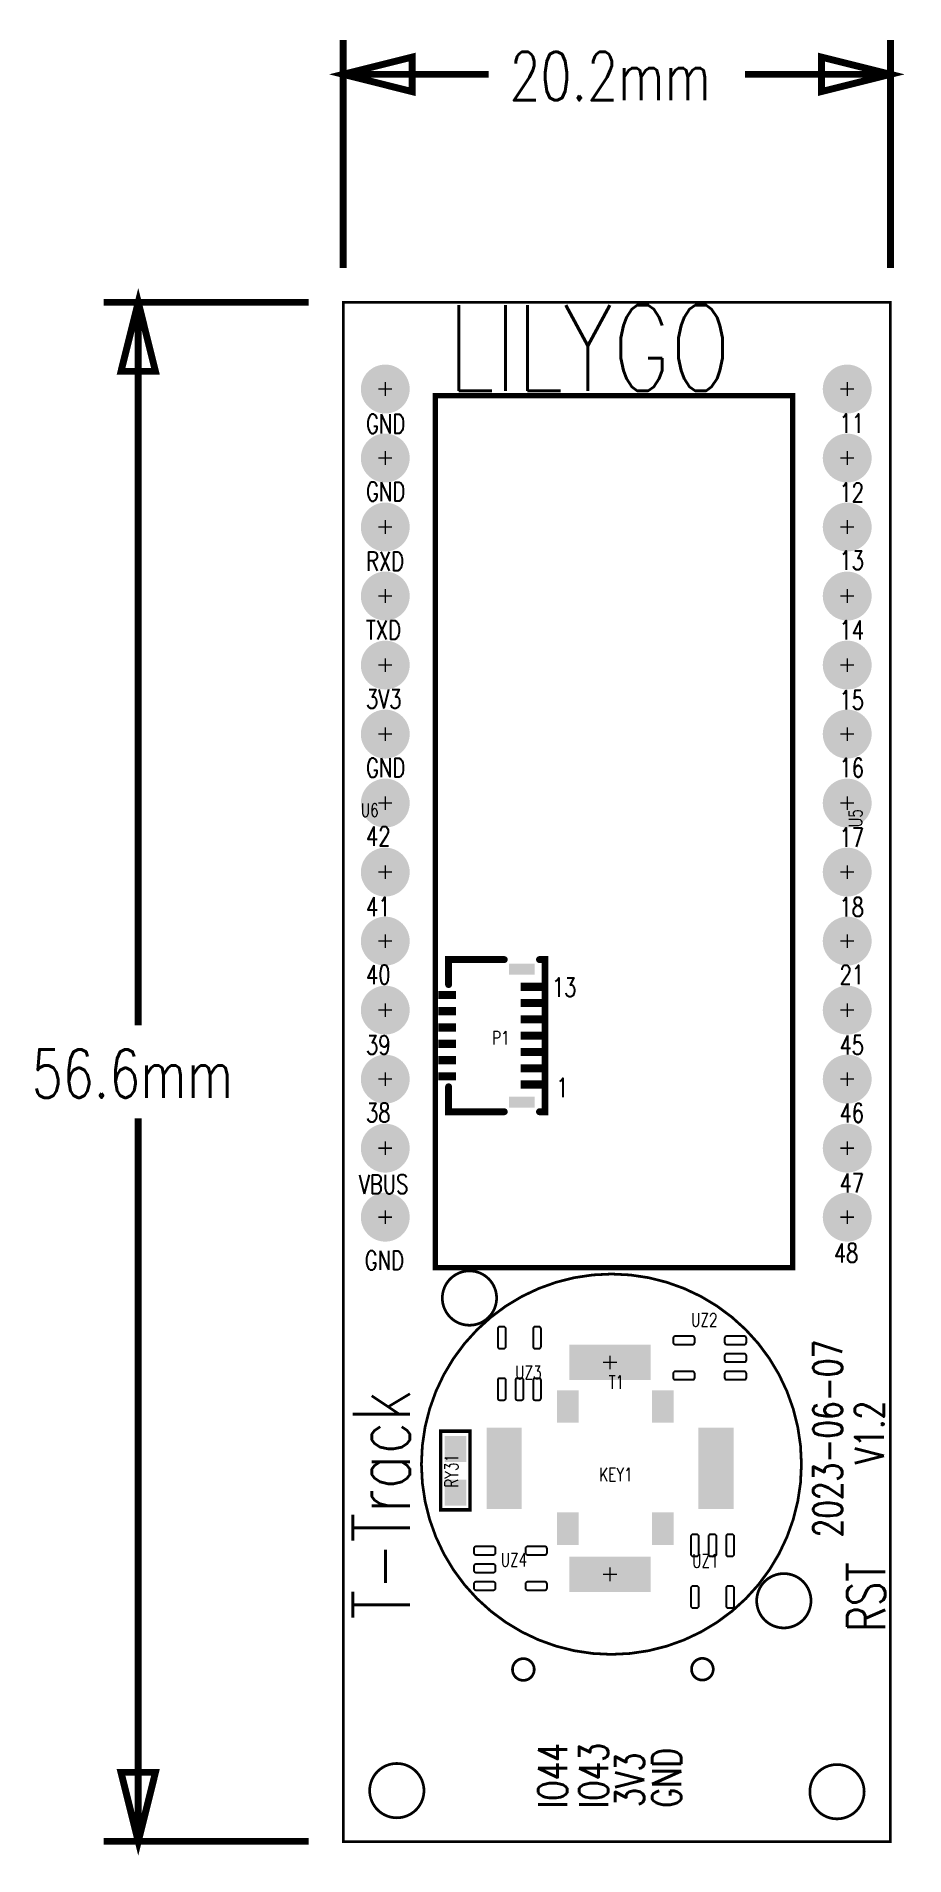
# Model space of a CAD drawing. Extents: x -11.3 to 20.7, y -0.5 to 66.4.
import ezdxf

# ---------------------------------------------------------------- set-up
doc = ezdxf.new("R2010")
doc.units = 0
doc.linetypes.add('TRMIDX_2048', pattern=[2, 1, 1])
doc.linetypes.add('TRMIDX_4096', pattern=[2, 1, 1])
for name, color, linetype in [('2D_LINE_126', 254, 'CONTINUOUS'), ('BOARD_CUTOUT_00', 254, 'CONTINUOUS'), ('BOARD_OUTLINE_00', 254, 'CONTINUOUS'), ('DIMENSION1_00', 254, 'CONTINUOUS'), ('DIMENSION2_00', 254, 'CONTINUOUS'), ('DIMENSION3_00', 254, 'CONTINUOUS'), ('DIMENSION4_00', 254, 'CONTINUOUS'), ('DIMENSION5_00', 254, 'CONTINUOUS'), ('DIMENSION6_00', 254, 'CONTINUOUS'), ('DIMENSION7_00', 254, 'CONTINUOUS'), ('DRIL_PLTE_THRU_01', 16, 'CONTINUOUS'), ('DRIL_PLTE_THRU_02', 176, 'CONTINUOUS'), ('DRIL_SYMBOL', 254, 'CONTINUOUS'), ('PADS_BOT', 5, 'CONTINUOUS'), ('PADS_INNER', 1, 'CONTINUOUS'), ('PADS_TOP', 1, 'CONTINUOUS'), ('PART_NAME_01', 254, 'CONTINUOUS'), ('PART_TOP_2DLINE_126', 254, 'CONTINUOUS'), ('TEXT_01', 5, 'CONTINUOUS'), ('TEXT_126', 254, 'CONTINUOUS')]:
    doc.layers.add(name, color=color, linetype=linetype)
doc.styles.add('W0$1', font='simplex', dxfattribs={"width": 0.75})
doc.styles.add('W0$12', font='simplex', dxfattribs={"width": 0.75})
doc.styles.add('W0$127', font='simplex', dxfattribs={"width": 0.75})
doc.styles.add('W0$1524', font='simplex', dxfattribs={"width": 0.75})
doc.styles.add('W0$2', font='simplex', dxfattribs={"width": 0.75})
doc.styles.add('W0$254', font='simplex', dxfattribs={"width": 0.75})
doc.styles.add('W0$65', font='simplex', dxfattribs={"width": 0.75})

# ---------------------------------------------------------------- blocks, each defined once
blk = doc.blocks.new('SMOOTH_0$1')
at = {"const_width": 0.05}
blk.add_lwpolyline([(-0.025, 0, 1), (0.025, 0, 1)], format="xyb", close=True, dxfattribs=at)
blk = doc.blocks.new('BOARD_47')
at = {"layer": 'BOARD_CUTOUT_00', "const_width": 0.1}
for points in [[(5.652, 9.339, 1), (3.652, 9.339, 1)], [(17.234, -1.802, 1), (15.234, -1.802, 1)], [(7.037, -4.332, 1), (6.237, -4.332, 1)], [(13.633, -4.322, 1), (12.833, -4.322, 1)], [(2.975, -8.791, 1), (0.975, -8.791, 1)], [(19.193, -8.83, 1), (17.193, -8.83, 1)]]:
    blk.add_lwpolyline(points, format="xyb", close=True, dxfattribs=at)
at = {"layer": 'BOARD_OUTLINE_00', "const_width": 0.1}
blk.add_lwpolyline([(0, -10.671), (0, 45.987), (20.161, 45.987), (20.161, -10.671)], close=True, dxfattribs=at)
at = {"layer": 'BOARD_OUTLINE_00'}
for p in [(0, 45.987), (20.161, 45.987), (0, -10.671), (20.161, -10.671)]:
    blk.add_blockref('SMOOTH_0$1', p, dxfattribs=at)
blk = doc.blocks.new('DRAWING_3')
at = {"layer": '2D_LINE_126', "const_width": 0.1}
blk.add_lwpolyline([(7, 0, 1), (-7, 0, 1)], format="xyb", close=True, dxfattribs=at)
blk = doc.blocks.new('D_2dfeghi_30')
at = {"layer": 'DIMENSION1_00', "linetype": 'TRMIDX_4096', "const_width": 0.254}
blk.add_lwpolyline([(-7.551, 3.094), (-7.551, 29.702)], dxfattribs=at)
at = {"layer": 'DIMENSION2_00', "linetype": 'TRMIDX_4096', "const_width": 0.254}
blk.add_lwpolyline([(-7.551, 59.74), (-7.551, 33.131)], dxfattribs=at)
at = {"layer": 'DIMENSION3_00', "linetype": 'TRMIDX_4096', "const_width": 0.254}
blk.add_lwpolyline([(-7.551, 3.094), (-8.186, 5.634), (-6.916, 5.634)], close=True, dxfattribs=at)
at = {"layer": 'DIMENSION4_00', "linetype": 'TRMIDX_4096', "const_width": 0.254}
blk.add_lwpolyline([(-7.551, 59.74), (-6.916, 57.2), (-8.186, 57.2)], close=True, dxfattribs=at)
at = {"layer": 'DIMENSION5_00', "linetype": 'TRMIDX_4096', "const_width": 0.254}
blk.add_lwpolyline([(-1.277, 3.094), (-8.821, 3.094)], dxfattribs=at)
at = {"layer": 'DIMENSION6_00', "linetype": 'TRMIDX_4096', "const_width": 0.254}
blk.add_lwpolyline([(-1.27, 59.74), (-8.821, 59.74)], dxfattribs=at)
at = {"layer": 'DIMENSION7_00', "linetype": 'TRMIDX_4096', "const_width": 0.0254}
for points in [[(0, 59.74), (0.001, 59.74)], [(-0.007, 3.094), (-0.007, 3.094)]]:
    blk.add_lwpolyline(points, dxfattribs=at)
at = {"layer": 'TEXT_01', "style": 'W0$254', "width": 0.75}
blk.add_text('56.6mm', height=1.778, dxfattribs=at).set_placement((-11.476, 30.464))
blk = doc.blocks.new('D_1dfeghi_31')
at = {"layer": 'DIMENSION1_00', "linetype": 'TRMIDX_2048', "const_width": 0.254}
blk.add_lwpolyline([(0, 8.392), (5.364, 8.392)], dxfattribs=at)
at = {"layer": 'DIMENSION2_00', "linetype": 'TRMIDX_2048', "const_width": 0.254}
blk.add_lwpolyline([(20.161, 8.392), (14.797, 8.392)], dxfattribs=at)
at = {"layer": 'DIMENSION3_00', "linetype": 'TRMIDX_2048', "const_width": 0.254}
blk.add_lwpolyline([(0, 8.392), (2.54, 9.027), (2.54, 7.757)], close=True, dxfattribs=at)
at = {"layer": 'DIMENSION4_00', "linetype": 'TRMIDX_2048', "const_width": 0.254}
blk.add_lwpolyline([(20.161, 8.392), (17.621, 7.757), (17.621, 9.027)], close=True, dxfattribs=at)
at = {"layer": 'DIMENSION5_00', "linetype": 'TRMIDX_2048', "const_width": 0.254}
blk.add_lwpolyline([(0, 1.27), (0, 9.662)], dxfattribs=at)
at = {"layer": 'DIMENSION6_00', "linetype": 'TRMIDX_2048', "const_width": 0.254}
blk.add_lwpolyline([(20.161, 1.27), (20.161, 9.662)], dxfattribs=at)
at = {"layer": 'DIMENSION7_00', "linetype": 'TRMIDX_2048', "const_width": 0.0254}
for points in [[(0, 0), (0.001, 0)], [(20.161, 0), (20.162, 0)]]:
    blk.add_lwpolyline(points, dxfattribs=at)
at = {"layer": 'TEXT_01', "style": 'W0$254', "width": 0.75}
blk.add_text('20.2mm', height=1.778, dxfattribs=at).set_placement((6.126, 7.44))
blk = doc.blocks.new('DRIL_HOLE_0')
blk.add_lwpolyline([(0, 0, 1), (0, 0, 1)], format="xyb", close=True)
blk = doc.blocks.new('PAD_0')
blk.add_lwpolyline([(0, 0, 1), (0, 0, 1)], format="xyb", close=True)
blk = doc.blocks.new('PAD_1')
at = {"const_width": 1.3}
blk.add_lwpolyline([(-1.5, 0), (1.5, 0)], dxfattribs=at)
blk = doc.blocks.new('STK_TOP_57')
at = {"layer": 'DRIL_PLTE_THRU_01'}
blk.add_blockref('DRIL_HOLE_0', (0, 0), dxfattribs=at)
at = {"layer": 'DRIL_PLTE_THRU_02'}
blk.add_blockref('DRIL_HOLE_0', (0, 0), dxfattribs=at)
at = {"layer": 'PADS_BOT'}
blk.add_blockref('PAD_0', (0, 0), dxfattribs=at)
at = {"layer": 'PADS_INNER'}
blk.add_blockref('PAD_0', (0, 0), dxfattribs=at)
at = {"layer": 'PADS_TOP', "rotation": 90}
blk.add_blockref('PAD_1', (0, 0), dxfattribs=at)
blk = doc.blocks.new('DRIL_SYMBOL_0$9')
at = {"layer": 'DRIL_SYMBOL', "const_width": 0.0508}
for points in [[(-0.254, 0), (0.254, 0)], [(0, -0.254), (0, 0.254)]]:
    blk.add_lwpolyline(points, dxfattribs=at)
blk = doc.blocks.new('DRIL_HOLE_0$9')
at = {"const_width": 0.45}
blk.add_lwpolyline([(-0.225, 0, 1), (0.225, 0, 1)], format="xyb", close=True, dxfattribs=at)
blk.add_blockref('DRIL_SYMBOL_0$9', (0, 0))
blk = doc.blocks.new('STK_TOP_58')
at = {"layer": 'DRIL_PLTE_THRU_01'}
blk.add_blockref('DRIL_HOLE_0$9', (0, 0), dxfattribs=at)
at = {"layer": 'DRIL_PLTE_THRU_02'}
blk.add_blockref('DRIL_HOLE_0$9', (0, 0), dxfattribs=at)
at = {"layer": 'PADS_BOT'}
blk.add_blockref('PAD_0', (0, 0), dxfattribs=at)
at = {"layer": 'PADS_INNER'}
blk.add_blockref('PAD_0', (0, 0), dxfattribs=at)
at = {"layer": 'PADS_TOP'}
blk.add_blockref('PAD_1', (0, 0), dxfattribs=at)
blk = doc.blocks.new('SYM_TOP_4')
for name, p in [('STK_TOP_58', (0, 3.9)), ('STK_TOP_57', (-3.9, 0)), ('STK_TOP_57', (3.9, 0)), ('STK_TOP_58', (0, -3.9))]:
    blk.add_blockref(name, p)
blk = doc.blocks.new('PART_TOP_9')
blk.add_blockref('SYM_TOP_4', (0, 0))
at = {"layer": 'PART_NAME_01', "style": 'W0$1', "width": 0.75}
blk.add_text('T1', height=0.49, dxfattribs=at).set_placement((-0.049, 2.922))
blk = doc.blocks.new('SMOOTH_0$254')
at = {"const_width": 0.127}
blk.add_lwpolyline([(-0.0635, 0, 1), (0.0635, 0, 1)], format="xyb", close=True, dxfattribs=at)
blk = doc.blocks.new('SMOOTH_0$2')
at = {"const_width": 0.1}
blk.add_lwpolyline([(-0.05, 0, 1), (0.05, 0, 1)], format="xyb", close=True, dxfattribs=at)
blk = doc.blocks.new('PART_BODY_TOP_7')
at = {"layer": 'PART_TOP_2DLINE_126', "const_width": 0.2}
blk.add_lwpolyline([(0, 0), (-32.1, 0), (-32.1, 13.17), (0, 13.17)], close=True, dxfattribs=at)
at = {"layer": 'PART_TOP_2DLINE_126', "const_width": 0.254}
for points in [[(-11.34, 3.84), (-11.34, 4.04), (-5.74, 4.04), (-5.74, 3.84), (-5.74, 3.988)], [(-11.34, 2.54), (-11.34, 0.49), (-10.421, 0.49)], [(-5.74, 2.54), (-5.74, 0.49), (-6.659, 0.49)]]:
    blk.add_lwpolyline(points, dxfattribs=at)
at = {"layer": 'PART_TOP_2DLINE_126'}
for name, p in [('SMOOTH_0$2', (-32.1, 13.17)), ('SMOOTH_0$2', (0, 13.17)), ('SMOOTH_0$254', (-11.34, 4.04)), ('SMOOTH_0$254', (-5.74, 4.04)), ('SMOOTH_0$254', (-5.74, 3.988)), ('SMOOTH_0$254', (-11.34, 3.84)), ('SMOOTH_0$254', (-5.74, 3.84)), ('SMOOTH_0$254', (-11.34, 2.54)), ('SMOOTH_0$254', (-5.74, 2.54)), ('SMOOTH_0$2', (-32.1, 0)), ('SMOOTH_0$254', (-11.34, 0.49)), ('SMOOTH_0$254', (-10.421, 0.49)), ('SMOOTH_0$254', (-6.659, 0.49)), ('SMOOTH_0$254', (-5.74, 0.49)), ('SMOOTH_0$2', (0, 0))]:
    blk.add_blockref(name, p, dxfattribs=at)
blk = doc.blocks.new('PAD_2')
at = {"const_width": 0.3}
blk.add_lwpolyline([(-0.4, 0), (0.4, 0)], dxfattribs=at)
blk = doc.blocks.new('STK_TOP_30')
at = {"layer": 'DRIL_PLTE_THRU_01'}
blk.add_blockref('DRIL_HOLE_0', (0, 0), dxfattribs=at)
at = {"layer": 'DRIL_PLTE_THRU_02'}
blk.add_blockref('DRIL_HOLE_0', (0, 0), dxfattribs=at)
at = {"layer": 'PADS_BOT'}
blk.add_blockref('PAD_0', (0, 0), dxfattribs=at)
at = {"layer": 'PADS_INNER'}
blk.add_blockref('PAD_0', (0, 0), dxfattribs=at)
at = {"layer": 'PADS_TOP', "rotation": 90}
blk.add_blockref('PAD_2', (0, 0), dxfattribs=at)
blk = doc.blocks.new('PAD_3')
at = {"const_width": 0.3}
blk.add_lwpolyline([(-0.325, 0), (0.325, 0)], dxfattribs=at)
blk = doc.blocks.new('STK_TOP_31')
at = {"layer": 'DRIL_PLTE_THRU_01'}
blk.add_blockref('DRIL_HOLE_0', (0, 0), dxfattribs=at)
at = {"layer": 'DRIL_PLTE_THRU_02'}
blk.add_blockref('DRIL_HOLE_0', (0, 0), dxfattribs=at)
at = {"layer": 'PADS_BOT'}
blk.add_blockref('PAD_0', (0, 0), dxfattribs=at)
at = {"layer": 'PADS_INNER'}
blk.add_blockref('PAD_0', (0, 0), dxfattribs=at)
at = {"layer": 'PADS_TOP', "rotation": 90}
blk.add_blockref('PAD_3', (0, 0), dxfattribs=at)
blk = doc.blocks.new('PAD_4')
at = {"const_width": 0.4}
blk.add_lwpolyline([(-0.475, 0), (0.475, 0)], dxfattribs=at)
blk = doc.blocks.new('STK_TOP_32')
at = {"layer": 'DRIL_PLTE_THRU_01'}
blk.add_blockref('DRIL_HOLE_0', (0, 0), dxfattribs=at)
at = {"layer": 'DRIL_PLTE_THRU_02'}
blk.add_blockref('DRIL_HOLE_0', (0, 0), dxfattribs=at)
at = {"layer": 'PADS_BOT'}
blk.add_blockref('PAD_0', (0, 0), dxfattribs=at)
at = {"layer": 'PADS_INNER'}
blk.add_blockref('PAD_0', (0, 0), dxfattribs=at)
at = {"layer": 'PADS_TOP', "rotation": 90}
blk.add_blockref('PAD_4', (0, 0), dxfattribs=at)
blk = doc.blocks.new('SYM_TOP_8')
for name, p in [('PART_BODY_TOP_7', (0, 0)), ('STK_TOP_30', (-10.34, 3.54)), ('STK_TOP_30', (-9.74, 3.54)), ('STK_TOP_30', (-9.14, 3.54)), ('STK_TOP_30', (-8.54, 3.54)), ('STK_TOP_30', (-7.94, 3.54)), ('STK_TOP_30', (-7.34, 3.54)), ('STK_TOP_30', (-6.74, 3.54)), ('STK_TOP_32', (-10.99, 3.19)), ('STK_TOP_32', (-6.09, 3.19)), ('STK_TOP_31', (-10.04, 0.44)), ('STK_TOP_31', (-9.44, 0.44)), ('STK_TOP_31', (-8.84, 0.44)), ('STK_TOP_31', (-8.24, 0.44)), ('STK_TOP_31', (-7.64, 0.44)), ('STK_TOP_31', (-7.04, 0.44))]:
    blk.add_blockref(name, p)
blk = doc.blocks.new('PART_TOP_10')
blk.add_blockref('SYM_TOP_8', (0, 0))
at = {"layer": 'PART_NAME_01', "style": 'W0$12', "width": 0.75}
blk.add_text('P1', height=0.49, rotation=90, dxfattribs=at).set_placement((-8.217, 2.093))
blk = doc.blocks.new('DRIL_SYMBOL_0$899998')
at = {"layer": 'DRIL_SYMBOL', "const_width": 0.0508}
for points in [[(-0.254, 0), (0.254, 0)], [(0, -0.254), (0, 0.254)]]:
    blk.add_lwpolyline(points, dxfattribs=at)
blk = doc.blocks.new('DRIL_HOLE_0$899998')
at = {"const_width": 0.45}
blk.add_lwpolyline([(-0.225, 0, 1), (0.225, 0, 1)], format="xyb", close=True, dxfattribs=at)
blk.add_blockref('DRIL_SYMBOL_0$899998', (0, 0))
blk = doc.blocks.new('PAD_5')
at = {"const_width": 0.9}
blk.add_lwpolyline([(0, -0.45), (0, -0.45, 1), (0, 0.45), (0, 0.45, 1)], format="xyb", close=True, dxfattribs=at)
blk = doc.blocks.new('PAD_6')
at = {"const_width": 0.900049}
blk.add_lwpolyline([(0, -0.450024), (0, -0.450024, 1), (0, 0.450024), (0, 0.450024, 1)], format="xyb", close=True, dxfattribs=at)
blk = doc.blocks.new('STK_TOP_10')
at = {"layer": 'DRIL_PLTE_THRU_01'}
blk.add_blockref('DRIL_HOLE_0$899998', (0, 0), dxfattribs=at)
at = {"layer": 'DRIL_PLTE_THRU_02'}
blk.add_blockref('DRIL_HOLE_0$899998', (0, 0), dxfattribs=at)
at = {"layer": 'PADS_BOT', "rotation": 90}
blk.add_blockref('PAD_5', (0, 0), dxfattribs=at)
at = {"layer": 'PADS_INNER', "rotation": 90}
blk.add_blockref('PAD_5', (0, 0), dxfattribs=at)
at = {"layer": 'PADS_TOP', "rotation": 90}
blk.add_blockref('PAD_6', (0, 0), dxfattribs=at)
blk = doc.blocks.new('SYM_TOP_36')
for p in [(-15.24, 0), (-12.7, 0), (-10.16, 0), (-7.62, 0), (-5.08, 0), (-2.54, 0), (0, 0), (2.54, 0), (5.08, 0), (7.62, 0), (10.16, 0), (12.7, 0), (15.24, 0)]:
    blk.add_blockref('STK_TOP_10', p)
blk = doc.blocks.new('PART_TOP_16')
blk.add_blockref('SYM_TOP_36', (0, 0))
at = {"layer": 'PART_NAME_01', "style": 'W0$1', "width": 0.75}
blk.add_text('U5', height=0.49, dxfattribs=at).set_placement((-0.884, -0.555))
blk = doc.blocks.new('SMOOTH_0$127')
at = {"const_width": 0.0635}
blk.add_lwpolyline([(-0.03175, 0, 1), (0.03175, 0, 1)], format="xyb", close=True, dxfattribs=at)
blk = doc.blocks.new('PART_BODY_TOP_25')
at = {"layer": 'PART_TOP_2DLINE_126', "const_width": 0.127}
blk.add_lwpolyline([(-1.4351, -0.54), (-1.4351, 0.54), (1.4605, 0.54), (1.4605, -0.54)], close=True, dxfattribs=at)
at = {"layer": 'PART_TOP_2DLINE_126'}
for p in [(-1.4351, 0.54), (1.4605, 0.54), (-1.4351, -0.54), (1.4605, -0.54)]:
    blk.add_blockref('SMOOTH_0$127', p, dxfattribs=at)
blk = doc.blocks.new('PAD_7')
at = {"const_width": 0.8}
blk.add_lwpolyline([(-0.48, 0), (0.48, 0)], dxfattribs=at)
blk = doc.blocks.new('STK_TOP_43')
at = {"layer": 'DRIL_PLTE_THRU_01'}
blk.add_blockref('DRIL_HOLE_0', (0, 0), dxfattribs=at)
at = {"layer": 'DRIL_PLTE_THRU_02'}
blk.add_blockref('DRIL_HOLE_0', (0, 0), dxfattribs=at)
at = {"layer": 'PADS_BOT'}
blk.add_blockref('PAD_0', (0, 0), dxfattribs=at)
at = {"layer": 'PADS_INNER'}
blk.add_blockref('PAD_0', (0, 0), dxfattribs=at)
at = {"layer": 'PADS_TOP'}
blk.add_blockref('PAD_7', (0, 0), dxfattribs=at)
blk = doc.blocks.new('SYM_TOP_26')
for name, p in [('STK_TOP_43', (-0.8, 0)), ('PART_BODY_TOP_25', (0, 0)), ('STK_TOP_43', (0.8, 0))]:
    blk.add_blockref(name, p)
blk = doc.blocks.new('PART_TOP_38')
blk.add_blockref('SYM_TOP_26', (0, 0))
at = {"layer": 'PART_NAME_01', "style": 'W0$1', "width": 0.75}
blk.add_text('RY31', height=0.49, dxfattribs=at).set_placement((-0.62, -0.099))
blk = doc.blocks.new('PAD_8')
blk.add_lwpolyline([(-0.325, -0.15), (0.325, -0.15, 0.414214), (0.4, -0.075), (0.4, 0.075, 0.414214), (0.325, 0.15), (-0.325, 0.15, 0.414214), (-0.4, 0.075), (-0.4, -0.075, 0.414214)], format="xyb", close=True)
blk = doc.blocks.new('STK_TOP_4')
at = {"layer": 'DRIL_PLTE_THRU_01'}
blk.add_blockref('DRIL_HOLE_0', (0, 0), dxfattribs=at)
at = {"layer": 'DRIL_PLTE_THRU_02'}
blk.add_blockref('DRIL_HOLE_0', (0, 0), dxfattribs=at)
at = {"layer": 'PADS_BOT'}
blk.add_blockref('PAD_0', (0, 0), dxfattribs=at)
at = {"layer": 'PADS_INNER'}
blk.add_blockref('PAD_0', (0, 0), dxfattribs=at)
at = {"layer": 'PADS_TOP', "rotation": 90}
blk.add_blockref('PAD_8', (0, 0), dxfattribs=at)
blk = doc.blocks.new('SYM_TOP_2')
for p in [(-0.65, 0.95), (0.65, 0.95), (-0.65, -0.95), (0, -0.95), (0.65, -0.95)]:
    blk.add_blockref('STK_TOP_4', p)
blk = doc.blocks.new('PART_TOP_40')
blk.add_blockref('SYM_TOP_2', (0, 0))
at = {"layer": 'PART_NAME_01', "style": 'W0$1', "width": 0.75}
blk.add_text('UZ4', height=0.49, rotation=90, dxfattribs=at).set_placement((-0.075136, -0.362352))
blk = doc.blocks.new('PART_TOP_53')
blk.add_blockref('SYM_TOP_2', (0, 0))
at = {"layer": 'PART_NAME_01', "style": 'W0$1', "width": 0.75}
blk.add_text('UZ1', height=0.49, rotation=180, dxfattribs=at).set_placement((0.752, -0.129))
blk = doc.blocks.new('PART_TOP_54')
blk.add_blockref('SYM_TOP_2', (0, 0))
at = {"layer": 'PART_NAME_01', "style": 'W0$1', "width": 0.75}
blk.add_text('UZ2', height=0.49, rotation=270, dxfattribs=at).set_placement((1.153, 0.691))
blk = doc.blocks.new('PART_TOP_55')
blk.add_blockref('SYM_TOP_2', (0, 0))
at = {"layer": 'PART_NAME_01', "style": 'W0$1', "width": 0.75}
blk.add_text('UZ3', height=0.49, dxfattribs=at).set_placement((-0.16, -0.573))
blk = doc.blocks.new('PAD_9')
at = {"const_width": 0.8001}
blk.add_lwpolyline([(-0.599948, 0), (0.599948, 0)], dxfattribs=at)
blk = doc.blocks.new('STK_TOP_5')
at = {"layer": 'DRIL_PLTE_THRU_01'}
blk.add_blockref('DRIL_HOLE_0', (0, 0), dxfattribs=at)
at = {"layer": 'DRIL_PLTE_THRU_02'}
blk.add_blockref('DRIL_HOLE_0', (0, 0), dxfattribs=at)
at = {"layer": 'PADS_BOT'}
blk.add_blockref('PAD_0', (0, 0), dxfattribs=at)
at = {"layer": 'PADS_INNER'}
blk.add_blockref('PAD_0', (0, 0), dxfattribs=at)
at = {"layer": 'PADS_TOP'}
blk.add_blockref('PAD_9', (0, 0), dxfattribs=at)
blk = doc.blocks.new('SYM_TOP_3')
for p in [(-2.25, 1.75), (2.25, 1.75), (-2.25, -1.75), (2.25, -1.75)]:
    blk.add_blockref('STK_TOP_5', p)
blk = doc.blocks.new('PART_TOP_56')
blk.add_blockref('SYM_TOP_3', (0, 0))
at = {"layer": 'PART_NAME_01', "style": 'W0$1', "width": 0.75}
blk.add_text('KEY1', height=0.49, rotation=270, dxfattribs=at).set_placement((-0.498, 0.592))
blk = doc.blocks.new('PART_TOP_57')
blk.add_blockref('SYM_TOP_36', (0, 0))
at = {"layer": 'PART_NAME_01', "style": 'W0$1', "width": 0.75}
blk.add_text('U6', height=0.49, rotation=270, dxfattribs=at).set_placement((-0.508, 0.906))

msp = doc.modelspace()

# ---------------------------------------------------------------- block references
for name, p in [('D_1dfeghi_31', (0, 56.658)), ('D_2dfeghi_30', (0, -3.081)), ('BOARD_47', (0, 10.671)), ('DRAWING_3', (9.882, 13.895)), ('PART_TOP_55', (6.493, 17.604)), ('PART_TOP_9', (9.831, 13.742))]:
    msp.add_blockref(name, p)
for name, p, rotation in [('PART_TOP_57', (1.55, 38.228), 90), ('PART_TOP_16', (18.569, 38.228), 90), ('PART_TOP_10', (3.393, 21.128), 270), ('PART_TOP_54', (13.504, 17.807), 90), ('PART_TOP_56', (10.024, 13.769), 90), ('PART_TOP_38', (4.133, 13.651), 90), ('PART_TOP_40', (6.163, 10.06), 270), ('PART_TOP_53', (13.605, 9.959), 180)]:
    msp.add_blockref(name, p, dxfattribs=dict(rotation=rotation))

# ---------------------------------------------------------------- texts
at = {"layer": 'TEXT_126', "width": 0.75}
for s, height, style, p in [('LILYGO', 3.15, 'W0$65', (3.85, 53.405)), ('GND', 0.7, 'W0$127', (0.841, 51.837)), ('11', 0.7, 'W0$127', (18.287, 51.857)), ('GND', 0.7, 'W0$127', (0.841, 49.346)), ('12', 0.7, 'W0$127', (18.287, 49.316)), ('RXD', 0.7, 'W0$127', (0.841, 46.779)), ('13', 0.7, 'W0$127', (18.287, 46.813)), ('TXD', 0.7, 'W0$127', (0.841, 44.249)), ('14', 0.7, 'W0$127', (18.287, 44.247)), ('3V3', 0.7, 'W0$127', (0.841, 41.707)), ('15', 0.7, 'W0$127', (18.287, 41.675)), ('GND', 0.7, 'W0$127', (0.841, 39.178)), ('16', 0.7, 'W0$127', (18.287, 39.18)), ('42', 0.7, 'W0$127', (0.841, 36.661)), ('17', 0.7, 'W0$127', (18.287, 36.618)), ('41', 0.7, 'W0$127', (0.841, 34.061)), ('18', 0.7, 'W0$127', (18.287, 34.055)), ('40', 0.7, 'W0$127', (0.841, 31.567)), ('21', 0.7, 'W0$127', (18.287, 31.561)), ('13', 0.7, 'W0$127', (7.691, 31.101)), ('39', 0.7, 'W0$127', (0.841, 28.977)), ('45', 0.7, 'W0$127', (18.287, 28.971)), ('1', 0.7, 'W0$127', (7.843, 27.409)), ('38', 0.7, 'W0$127', (0.841, 26.483)), ('46', 0.7, 'W0$127', (18.287, 26.477)), ('VBUS', 0.7, 'W0$127', (0.575, 23.851)), ('47', 0.7, 'W0$127', (18.287, 23.9)), ('GND', 0.7, 'W0$127', (0.797, 21.043)), ('48', 0.7, 'W0$127', (18.077, 21.321))]:
    msp.add_text(s, height=height, dxfattribs=dict(at, style=style)).set_placement(p)
for s, height, style, p in [('2023-06-07', 1.0668, 'W0$1524', (18.387, 11.202)), ('T-Track', 2.1, 'W0$2', (2.458, 8.181)), ('V1.2', 1.0668, 'W0$1524', (19.918, 13.896)), ('RST', 1.4, 'W0$1524', (19.964, 7.724)), ('IO44', 1.0668, 'W0$1524', (8.254, 1.233)), ('IO43', 1.0668, 'W0$1524', (9.758, 1.233)), ('GND', 1.0668, 'W0$1524', (12.451, 1.259)), ('3V3', 1.0668, 'W0$1524', (11.091, 1.285))]:
    msp.add_text(s, height=height, rotation=90, dxfattribs=dict(at, style=style)).set_placement(p)

doc.saveas('drawing.dxf')
